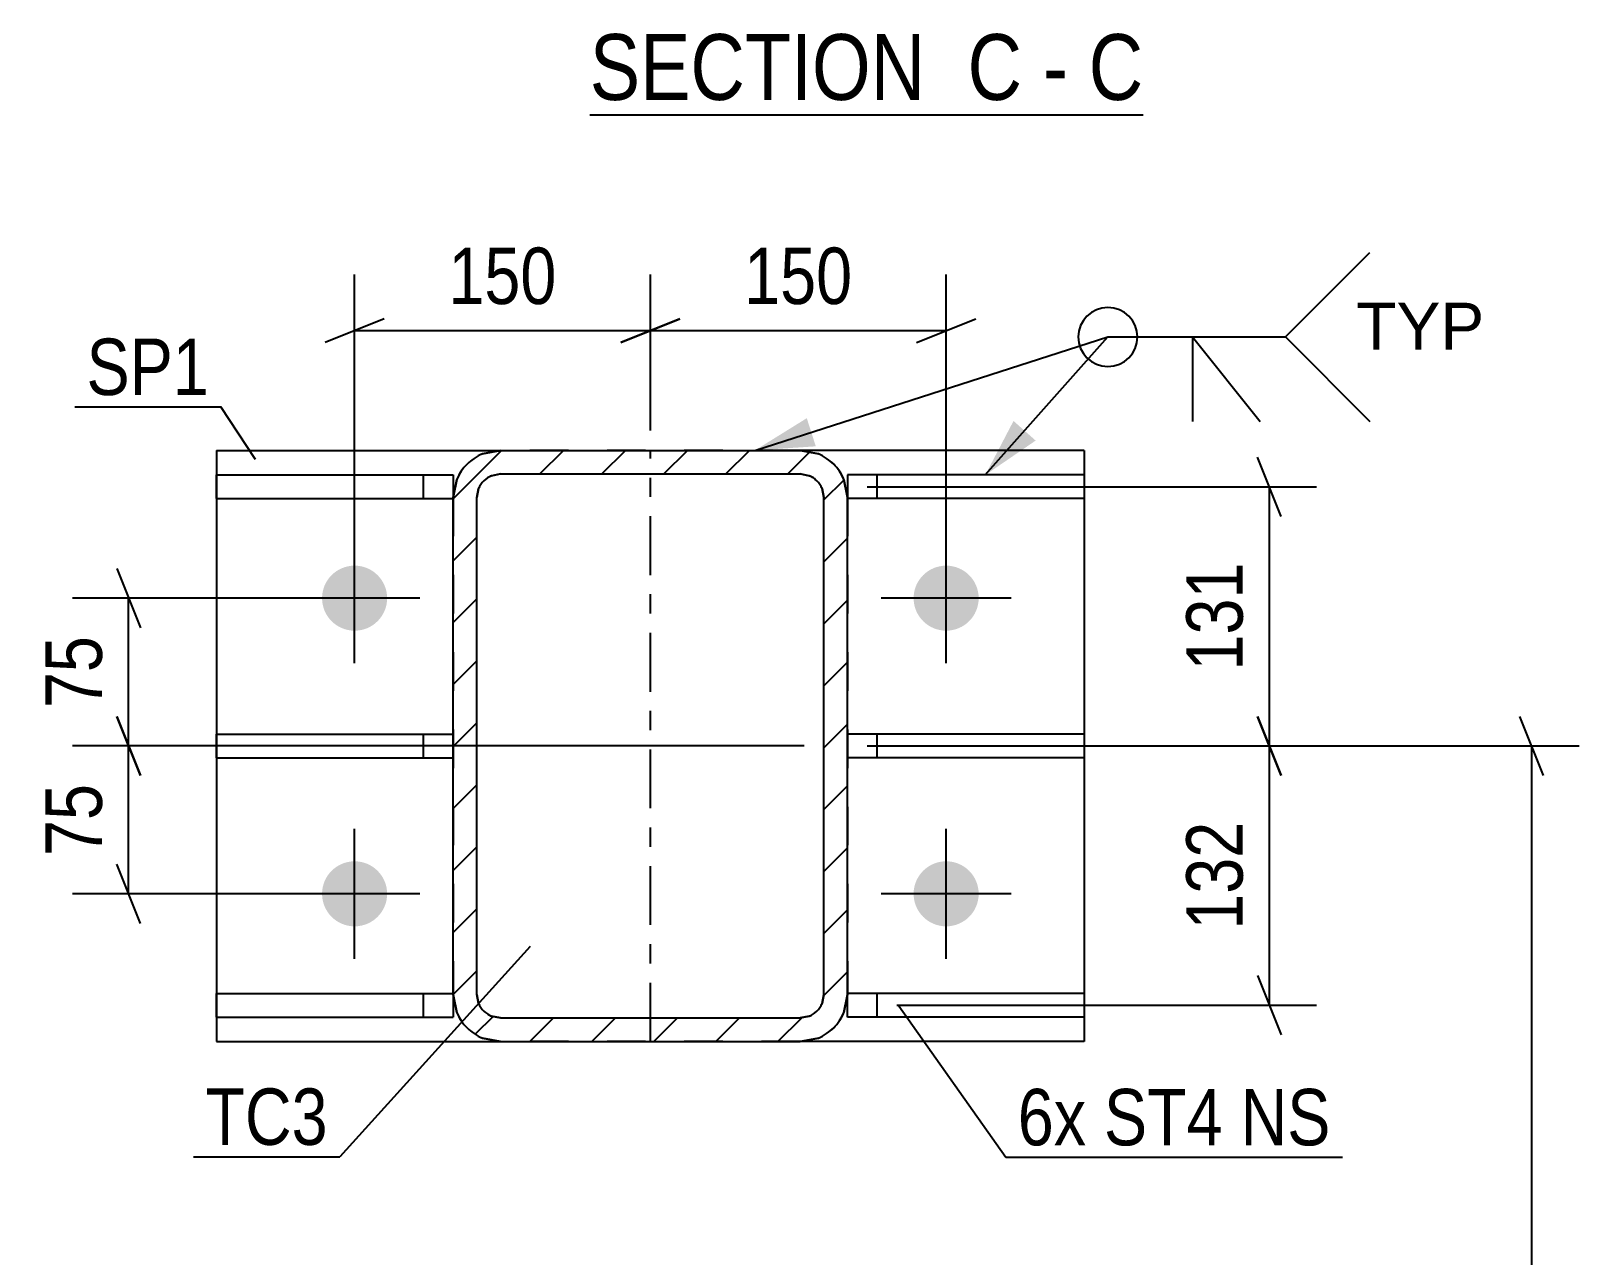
# Model space of a CAD drawing. Header units: millimetres. Extents: x 0 to 594, y 0 to 420.
# Drawn here: x 422.3 to 500.8, y 276.5 to 338.6 of the extents above; entities that cross this region are included whole.
import ezdxf

# ---------------------------------------------------------------- set-up
doc = ezdxf.new("R2010")
doc.units = ezdxf.units.MM
doc.linetypes.add('DXK_LINE_DOT2', pattern=[3.9198, 1.9599, -1.9599])
doc.linetypes.add('DXK_LINE_DOT3', pattern=[5.9187, 2.979, -0.9799, 0.9799, -0.9799])
doc.styles.add('Arial', font='ARIAL.TTF', dxfattribs={"height": 0.2})
doc.styles.add('Arial Narrow', font='ARIALN.TTF', dxfattribs={"height": 0.2})

# ---------------------------------------------------------------- blocks, each defined once
blk = doc.blocks.new('Unknown-681868662-11 - 2899')
at = {"color": 6, "linetype": 'Continuous'}
blk.add_line((450.599, 334.382), (478.67, 334.382), dxfattribs=at)
at = {"color": 0, "linetype": 'Continuous'}
for points in [[(468.708, 335.132), (468.708, 338.632), (450.599, 338.632), (450.599, 335.132)], [(472.526, 335.132), (472.526, 338.632), (469.758, 338.632), (469.758, 335.132)], [(474.851, 335.132), (474.851, 338.632), (473.576, 338.632), (473.576, 335.132)], [(478.67, 335.132), (478.67, 338.632), (475.901, 338.632), (475.901, 335.132)]]:
    blk.add_wipeout(points, dxfattribs=at)
at = {"color": 7, "linetype": 'Continuous', "style": 'Arial Narrow'}
for s, height, p in [('SECTION ', 3.3405, (450.599, 335.132)), ('C', 3.34, (469.758, 335.132)), ('C', 3.34, (475.901, 335.132)), ('-', 3.34, (473.576, 335.132))]:
    blk.add_text(s, height=height, dxfattribs=at).set_placement(p)
blk = doc.blocks.new('Bolt-681868662-1836 - 1831')
at = {"linetype": 'Continuous'}
for points in [[(437.022, 309.854, -1), (440.322, 309.854, -1)], [(467.022, 309.854, -1), (470.322, 309.854, -1)], [(437.022, 294.854, -1), (440.322, 294.854, -1)], [(467.022, 294.854, -1), (470.322, 294.854, -1)]]:
    blk.add_hatch(color=1, dxfattribs=at).paths.add_polyline_path(points)
at = {"color": 1, "linetype": 'Continuous'}
for p, q in [((438.672, 306.554), (438.672, 313.154)), ((468.672, 306.554), (468.672, 313.154)), ((441.972, 309.854), (435.372, 309.854)), ((471.972, 309.854), (465.372, 309.854)), ((438.672, 291.554), (438.672, 298.154)), ((468.672, 291.554), (468.672, 298.154)), ((441.972, 294.854), (435.372, 294.854)), ((471.972, 294.854), (465.372, 294.854))]:
    blk.add_line(p, q, dxfattribs=at)
blk = doc.blocks.new('Part-681868662-1878 - 1831')
at = {"color": 2, "linetype": 'Continuous'}
for p, q in [((475.672, 316.104), (463.672, 316.104)), ((463.672, 316.104), (463.672, 314.954)), ((475.672, 316.104), (475.672, 314.904)), ((475.672, 314.904), (463.672, 314.904))]:
    blk.add_line(p, q, dxfattribs=at)
at = {"color": 7, "linetype": 'DXK_LINE_DOT2'}
for p, q in [((465.172, 314.904), (465.172, 316.104)), ((463.672, 314.954), (463.672, 314.904))]:
    blk.add_line(p, q, dxfattribs=at)
blk = doc.blocks.new('Part-681868662-1889 - 1831')
at = {"color": 2, "linetype": 'Continuous'}
for p, q in [((431.672, 288.604), (431.672, 289.804)), ((431.672, 289.804), (443.672, 289.804)), ((443.672, 289.754), (443.672, 288.604)), ((431.672, 288.604), (443.672, 288.604))]:
    blk.add_line(p, q, dxfattribs=at)
at = {"color": 7, "linetype": 'DXK_LINE_DOT2'}
for p, q in [((442.172, 288.604), (442.172, 289.804)), ((443.672, 289.754), (443.672, 289.804)), ((443.672, 289.804), (443.672, 289.754))]:
    blk.add_line(p, q, dxfattribs=at)
blk = doc.blocks.new('Part-681868662-1904 - 1831')
at = {"color": 2, "linetype": 'Continuous'}
for p, q in [((475.672, 289.804), (463.672, 289.804)), ((463.672, 288.604), (463.672, 289.754)), ((475.672, 289.804), (475.672, 288.604)), ((475.672, 288.604), (463.672, 288.604))]:
    blk.add_line(p, q, dxfattribs=at)
at = {"color": 7, "linetype": 'DXK_LINE_DOT2'}
for p, q in [((463.672, 289.754), (463.672, 289.804)), ((463.672, 289.804), (463.672, 289.754)), ((465.172, 288.604), (465.172, 289.804))]:
    blk.add_line(p, q, dxfattribs=at)
blk = doc.blocks.new('Part-681868662-1925 - 1831')
at = {"color": 2, "linetype": 'Continuous'}
for p, q in [((431.672, 301.754), (431.672, 302.954)), ((431.672, 302.954), (443.672, 302.954)), ((431.672, 301.754), (443.672, 301.754))]:
    blk.add_line(p, q, dxfattribs=at)
at = {"color": 7, "linetype": 'DXK_LINE_DOT2'}
for p, q in [((442.172, 301.754), (442.172, 302.954)), ((443.672, 302.954), (443.672, 301.754))]:
    blk.add_line(p, q, dxfattribs=at)
blk = doc.blocks.new('Part-681868662-1931 - 1831')
at = {"color": 2, "linetype": 'Continuous'}
for p, q in [((431.672, 314.904), (431.672, 316.104)), ((431.672, 316.104), (443.672, 316.104)), ((443.672, 316.104), (443.672, 314.954)), ((431.672, 314.904), (443.672, 314.904))]:
    blk.add_line(p, q, dxfattribs=at)
at = {"color": 7, "linetype": 'DXK_LINE_DOT2'}
for p, q in [((442.172, 314.904), (442.172, 316.104)), ((443.672, 314.954), (443.672, 314.904))]:
    blk.add_line(p, q, dxfattribs=at)
blk = doc.blocks.new('Part-681868662-1936 - 1831')
at = {"color": 2, "linetype": 'Continuous'}
for p, q in [((475.672, 302.954), (463.672, 302.954)), ((475.672, 302.954), (475.672, 301.754)), ((475.672, 301.754), (463.672, 301.754))]:
    blk.add_line(p, q, dxfattribs=at)
at = {"color": 7, "linetype": 'DXK_LINE_DOT2'}
for p, q in [((463.672, 302.954), (463.672, 301.754)), ((465.172, 301.754), (465.172, 302.954))]:
    blk.add_line(p, q, dxfattribs=at)
blk = doc.blocks.new('Part-681868662-1945 - 1831')
at = {"linetype": 'Continuous'}
h = blk.add_hatch(dxfattribs=at)
h.set_pattern_fill('', scale=0.7, style=0, pattern_type=0)
h.set_pattern_definition([(45, (443.6722, 289.7537), (-1.57154, 1.57154), [])])
h.paths.add_polyline_path([(443.672, 314.954), (443.672, 289.754), (443.855, 288.835), (444.375, 288.057), (445.154, 287.536), (446.072, 287.354), (461.272, 287.354), (462.191, 287.536), (462.969, 288.057), (463.489, 288.835), (463.672, 289.754), (463.672, 314.954), (463.489, 315.872), (462.969, 316.651), (462.191, 317.171), (461.272, 317.354), (446.072, 317.354), (445.154, 317.171), (444.375, 316.651), (443.855, 315.872)])
h.paths.add_polyline_path([(445.224, 315.802), (445.613, 316.062), (446.072, 316.154), (461.272, 316.154), (461.731, 316.062), (462.121, 315.802), (462.381, 315.413), (462.472, 314.954), (462.472, 289.754), (462.381, 289.294), (462.121, 288.905), (461.731, 288.645), (461.272, 288.554), (446.072, 288.554), (445.613, 288.645), (445.224, 288.905), (444.964, 289.294), (444.872, 289.754), (444.872, 314.954), (444.964, 315.413)])
at = {"color": 7, "linetype": 'DXK_LINE_DOT2'}
for p, q in [((445.154, 317.171), (446.072, 317.354)), ((446.072, 317.354), (461.272, 317.354)), ((461.272, 317.354), (462.191, 317.171)), ((443.672, 314.954), (443.855, 315.872)), ((446.072, 316.154), (445.613, 316.062)), ((446.072, 316.154), (461.272, 316.154)), ((461.731, 316.062), (461.272, 316.154)), ((463.489, 315.872), (463.672, 314.954)), ((443.672, 314.954), (443.672, 289.754)), ((444.964, 315.413), (444.872, 314.954)), ((444.872, 289.754), (444.872, 314.954)), ((462.472, 314.954), (462.381, 315.413)), ((462.472, 289.754), (462.472, 314.954)), ((463.672, 314.954), (463.672, 289.754)), ((443.855, 288.835), (443.672, 289.754)), ((444.872, 289.754), (444.964, 289.294)), ((462.381, 289.294), (462.472, 289.754)), ((463.672, 289.754), (463.489, 288.835)), ((445.613, 288.645), (446.072, 288.554)), ((446.072, 288.554), (461.272, 288.554)), ((461.272, 288.554), (461.731, 288.645)), ((446.072, 287.354), (445.154, 287.536)), ((446.072, 287.354), (461.272, 287.354)), ((462.191, 287.536), (461.272, 287.354))]:
    blk.add_line(p, q, dxfattribs=at)
at = {"color": 2, "linetype": 'Continuous'}
for p, q in [((446.072, 317.354), (445.154, 317.171)), ((446.072, 317.354), (461.272, 317.354)), ((462.191, 317.171), (461.272, 317.354)), ((443.855, 315.872), (443.672, 314.954)), ((445.613, 316.062), (446.072, 316.154)), ((446.072, 316.154), (461.272, 316.154)), ((461.272, 316.154), (461.731, 316.062)), ((463.672, 314.954), (463.489, 315.872)), ((443.672, 289.754), (443.672, 314.954)), ((444.872, 314.954), (444.964, 315.413)), ((444.872, 289.754), (444.872, 314.954)), ((462.381, 315.413), (462.472, 314.954)), ((462.472, 289.754), (462.472, 314.954)), ((463.672, 289.754), (463.672, 314.954)), ((443.672, 289.754), (443.855, 288.835)), ((444.964, 289.294), (444.872, 289.754)), ((462.472, 289.754), (462.381, 289.294)), ((463.489, 288.835), (463.672, 289.754)), ((446.072, 288.554), (445.613, 288.645)), ((446.072, 288.554), (461.272, 288.554)), ((461.731, 288.645), (461.272, 288.554)), ((445.154, 287.536), (446.072, 287.354)), ((446.072, 287.354), (461.272, 287.354)), ((461.272, 287.354), (462.191, 287.536))]:
    blk.add_line(p, q, dxfattribs=at)
at = {"color": 7, "linetype": 'DXK_LINE_DOT3'}
blk.add_line((453.672, 302.354), (453.672, 302.354), dxfattribs=at)
at = {"color": 7, "linetype": 'DXK_LINE_DOT2'}
for centre, radius, start, end in [((446.072, 314.954), 2.4, 112.5, 157.5), ((461.272, 314.954), 2.4, 22.5, 67.5), ((446.072, 314.954), 1.2, 112.5, 157.5), ((461.272, 314.954), 1.2, 22.5, 67.5), ((446.072, 289.754), 1.2, 202.5, 247.5), ((461.272, 289.754), 1.2, 292.5, 337.5), ((446.072, 289.754), 2.4, 202.5, 247.5), ((461.272, 289.754), 2.4, 292.5, 337.5)]:
    blk.add_arc(centre, radius, start, end, dxfattribs=at)
at = {"color": 2, "linetype": 'Continuous'}
for centre, radius, start, end in [((446.072, 314.954), 2.4, 112.5, 157.5), ((461.272, 314.954), 2.4, 22.5, 67.5), ((446.072, 314.954), 1.2, 112.5, 157.5), ((461.272, 314.954), 1.2, 22.5, 67.5), ((446.072, 289.754), 1.2, 202.5, 247.5), ((461.272, 289.754), 1.2, 292.5, 337.5), ((446.072, 289.754), 2.4, 202.5, 247.5), ((461.272, 289.754), 2.4, 292.5, 337.5)]:
    blk.add_arc(centre, radius, start, end, dxfattribs=at)
blk = doc.blocks.new('Part-681868662-1982 - 1831')
at = {"color": 2, "linetype": 'Continuous'}
for p, q in [((431.672, 317.354), (431.672, 287.354)), ((431.672, 317.354), (446.072, 317.354)), ((475.672, 317.354), (461.272, 317.354)), ((475.672, 317.354), (475.672, 287.354)), ((431.672, 287.354), (446.072, 287.354)), ((475.672, 287.354), (461.272, 287.354))]:
    blk.add_line(p, q, dxfattribs=at)
at = {"color": 7, "linetype": 'DXK_LINE_DOT2'}
for p, q in [((461.272, 317.354), (446.072, 317.354)), ((461.272, 287.354), (446.072, 287.354))]:
    blk.add_line(p, q, dxfattribs=at)
at = {"color": 7, "linetype": 'DXK_LINE_DOT3'}
blk.add_line((453.672, 287.354), (453.672, 317.354), dxfattribs=at)
blk = doc.blocks.new('StraightDimension-681868662-2117 - 1831')
at = {"color": 7, "linetype": 'Continuous'}
for p, q in [((438.672, 310.854), (438.672, 326.277)), ((453.672, 318.354), (453.672, 326.277)), ((440.172, 324.027), (437.172, 322.827)), ((452.172, 322.827), (455.172, 324.027)), ((438.672, 323.427), (453.672, 323.427))]:
    blk.add_line(p, q, dxfattribs=at)
at = {"color": 0}
blk.add_wipeout([(449.514, 324.177), (449.514, 328.377), (442.83, 328.377), (442.83, 324.177)], dxfattribs=at)
at = {"color": 3, "style": 'Arial Narrow'}
blk.add_text('150', height=2.8633, dxfattribs=at).set_placement((443.43, 324.777))
blk = doc.blocks.new('StraightDimension-681868662-2143 - 1831')
at = {"color": 7, "linetype": 'Continuous'}
for p, q in [((485.662, 314.004), (484.462, 317.004)), ((464.672, 315.504), (487.462, 315.504)), ((485.062, 302.354), (485.062, 315.504)), ((484.462, 303.854), (485.662, 300.854)), ((464.672, 302.354), (487.462, 302.354))]:
    blk.add_line(p, q, dxfattribs=at)
at = {"color": 0}
blk.add_wipeout([(484.312, 312.271), (480.112, 312.271), (480.112, 305.586), (484.312, 305.586)], dxfattribs=at)
at = {"color": 3, "style": 'Arial Narrow'}
blk.add_text('131', height=2.8633, rotation=90.00021, dxfattribs=at).set_placement((483.712, 306.186))
blk = doc.blocks.new('StraightDimension-681868662-2091 - 1831')
at = {"color": 7, "linetype": 'Continuous'}
for p, q in [((426.609, 303.854), (427.809, 300.854)), ((461.472, 302.354), (424.359, 302.354)), ((427.209, 294.854), (427.209, 302.354)), ((427.809, 293.354), (426.609, 296.354)), ((437.672, 294.854), (424.359, 294.854))]:
    blk.add_line(p, q, dxfattribs=at)
at = {"color": 0}
blk.add_wipeout([(426.459, 301.032), (422.259, 301.032), (422.259, 296.175), (426.459, 296.176)], dxfattribs=at)
at = {"color": 3, "style": 'Arial Narrow'}
blk.add_text('75', height=2.8633, rotation=90.00021, dxfattribs=at).set_placement((425.859, 296.776))
blk = doc.blocks.new('StraightDimension-681868662-2104 - 1831')
at = {"color": 7, "linetype": 'Continuous'}
for p, q in [((426.609, 311.354), (427.809, 308.354)), ((437.672, 309.854), (424.359, 309.854)), ((427.209, 302.354), (427.209, 309.854)), ((427.809, 300.854), (426.609, 303.854)), ((461.472, 302.354), (424.359, 302.354))]:
    blk.add_line(p, q, dxfattribs=at)
at = {"color": 0}
blk.add_wipeout([(426.459, 308.532), (422.259, 308.532), (422.259, 303.676), (426.459, 303.676)], dxfattribs=at)
at = {"color": 3, "style": 'Arial Narrow'}
blk.add_text('75', height=2.8633, rotation=90.00021, dxfattribs=at).set_placement((425.859, 304.276))
blk = doc.blocks.new('StraightDimension-681868662-2126 - 1831')
at = {"color": 7, "linetype": 'Continuous'}
for p, q in [((453.672, 318.354), (453.672, 326.277)), ((468.672, 310.854), (468.672, 326.277)), ((455.172, 324.027), (452.172, 322.827)), ((467.172, 322.827), (470.172, 324.027)), ((453.672, 323.427), (468.672, 323.427))]:
    blk.add_line(p, q, dxfattribs=at)
at = {"color": 0}
blk.add_wipeout([(464.514, 324.177), (464.514, 328.377), (457.83, 328.377), (457.83, 324.177)], dxfattribs=at)
at = {"color": 3, "style": 'Arial Narrow'}
blk.add_text('150', height=2.8633, dxfattribs=at).set_placement((458.43, 324.777))
blk = doc.blocks.new('StraightDimension-681868662-2136 - 1831')
at = {"color": 7, "linetype": 'Continuous'}
for p, q in [((485.662, 300.854), (484.462, 303.854)), ((464.672, 302.354), (487.462, 302.354)), ((485.062, 289.204), (485.062, 302.354)), ((484.462, 290.704), (485.662, 287.704)), ((466.172, 289.204), (487.462, 289.204))]:
    blk.add_line(p, q, dxfattribs=at)
at = {"color": 0}
blk.add_wipeout([(484.312, 299.121), (480.112, 299.121), (480.112, 292.436), (484.312, 292.436)], dxfattribs=at)
at = {"color": 3, "style": 'Arial Narrow'}
blk.add_text('132', height=2.8633, rotation=90.00021, dxfattribs=at).set_placement((483.712, 293.036))
blk = doc.blocks.new('StraightDimension-681868662-2154 - 1831')
at = {"color": 7, "linetype": 'Continuous'}
for p, q in [((498.968, 300.854), (497.768, 303.854)), ((464.672, 302.354), (500.768, 302.354)), ((498.368, 219.354), (498.368, 302.354)), ((497.768, 220.854), (498.968, 217.854)), ((464.672, 219.354), (500.768, 219.354))]:
    blk.add_line(p, q, dxfattribs=at)
at = {"color": 0}
blk.add_wipeout([(497.618, 265.11), (493.418, 265.11), (493.418, 256.597), (497.618, 256.597)], dxfattribs=at)
at = {"color": 3, "style": 'Arial Narrow'}
blk.add_text('3190', height=2.8633, rotation=90.00021, dxfattribs=at).set_placement((497.018, 257.197))
blk = doc.blocks.new('Mark-681868662-1941 - 1831')
at = {"color": 30, "linetype": 'Continuous'}
for p in [(447.571, 292.188), (430.507, 281.517)]:
    blk.add_line(p, (437.915, 281.517), dxfattribs=at)
at = {"color": 0}
blk.add_wipeout([(437.315, 282.117), (437.315, 285.117), (431.107, 285.117), (431.107, 282.117)], dxfattribs=at)
blk.add_wipeout([(437.315, 282.117), (437.315, 285.117), (431.107, 285.117), (431.107, 282.117)], dxfattribs=at)
at = {"color": 3, "style": 'Arial Narrow'}
blk.add_text('TC3', height=2.8633, dxfattribs=at).set_placement((431.107, 282.117))
blk = doc.blocks.new('Mark-681868662-1978 - 1831')
at = {"color": 30, "linetype": 'Continuous'}
for p in [(424.479, 319.56), (433.644, 316.891)]:
    blk.add_line(p, (431.89, 319.56), dxfattribs=at)
at = {"color": 0}
blk.add_wipeout([(431.29, 320.16), (431.29, 323.16), (425.079, 323.16), (425.079, 320.16)], dxfattribs=at)
blk.add_wipeout([(431.29, 320.16), (431.29, 323.16), (425.079, 323.16), (425.079, 320.16)], dxfattribs=at)
at = {"color": 3, "style": 'Arial Narrow'}
blk.add_text('SP1', height=2.8633, dxfattribs=at).set_placement((425.079, 320.16))
blk = doc.blocks.new('MarkSet-681868662-2248 - 1831')
at = {"color": 30, "linetype": 'Continuous'}
for p, q in [((466.28, 289.172), (471.705, 281.492)), ((471.705, 281.492), (488.768, 281.492))]:
    blk.add_line(p, q, dxfattribs=at)
at = {"color": 0}
for points in [[(475.777, 282.092), (475.777, 285.092), (472.305, 285.092), (472.305, 282.092)], [(482.703, 282.092), (482.703, 285.092), (476.677, 285.092), (476.677, 282.092)], [(488.168, 282.092), (488.168, 285.092), (483.603, 285.092), (483.603, 282.092)]]:
    blk.add_wipeout(points, dxfattribs=at)
for points in [[(475.777, 282.092), (475.777, 285.092), (472.305, 285.092), (472.305, 282.092)], [(482.703, 282.092), (482.703, 285.092), (476.677, 285.092), (476.677, 282.092)], [(488.168, 282.092), (488.168, 285.092), (483.603, 285.092), (483.603, 282.092)]]:
    blk.add_wipeout(points, dxfattribs=at)
at = {"color": 3, "style": 'Arial Narrow'}
for s, p in [('6x', (472.305, 282.092)), ('ST4', (476.677, 282.092)), ('NS', (483.603, 282.092))]:
    blk.add_text(s, height=2.8633, dxfattribs=at).set_placement(p)
blk = doc.blocks.new('WeldMark-681868662-7663 - 1831')
at = {"linetype": 'Continuous'}
for points in [[(462.062, 317.557), (458.977, 317.354), (461.604, 318.985)], [(473.211, 317.849), (470.658, 316.104), (472.089, 318.845)]]:
    blk.add_hatch(color=30, dxfattribs=at).paths.add_polyline_path(points)
at = {"color": 30, "linetype": 'Continuous'}
for p, q in [((458.977, 317.354), (476.875, 323.105)), ((470.658, 316.104), (476.875, 323.105)), ((476.875, 323.105), (485.875, 323.105))]:
    blk.add_line(p, q, dxfattribs=at)
at = {"color": 3, "linetype": 'Continuous'}
for q in [(484.59, 318.819), (481.161, 318.819)]:
    blk.add_line((481.161, 323.105), q, dxfattribs=at)
for start, end in [(90, 270), (270, 90)]:
    blk.add_arc((476.875, 323.105), 1.5, start, end, dxfattribs=at)
at = {"color": 0, "linetype": 'Continuous'}
blk.add_wipeout([(495.955, 322.455), (495.955, 324.955), (489.475, 324.955), (489.475, 322.455)], dxfattribs=at)
blk.add_wipeout([(495.955, 322.455), (495.955, 324.955), (489.475, 324.955), (489.475, 322.455)], dxfattribs=at)
at = {"color": 3, "linetype": 'Continuous'}
for q in [(490.161, 327.391), (490.161, 318.819)]:
    blk.add_line((485.875, 323.105), q, dxfattribs=at)
at = {"color": 3, "linetype": 'Continuous', "style": 'Arial'}
blk.add_text('TYP', height=2.3877, dxfattribs=at).set_placement((489.475, 322.455))

msp = doc.modelspace()

# ---------------------------------------------------------------- block references
for name in ['Unknown-681868662-11 - 2899', 'Part-681868662-1982 - 1831', 'Part-681868662-1945 - 1831', 'Part-681868662-1931 - 1831', 'Part-681868662-1878 - 1831', 'Bolt-681868662-1836 - 1831', 'Part-681868662-1925 - 1831', 'Part-681868662-1936 - 1831', 'Part-681868662-1889 - 1831', 'Part-681868662-1904 - 1831']:
    msp.add_blockref(name, (0, 0))

# ---------------------------------------------------------------- next in the draw order: block references
for name in ['StraightDimension-681868662-2117 - 1831', 'Mark-681868662-1978 - 1831', 'StraightDimension-681868662-2143 - 1831', 'StraightDimension-681868662-2091 - 1831', 'Mark-681868662-1941 - 1831']:
    msp.add_blockref(name, (0, 0))

# ---------------------------------------------------------------- next in the draw order: block references
for name in ['StraightDimension-681868662-2104 - 1831', 'StraightDimension-681868662-2136 - 1831']:
    msp.add_blockref(name, (0, 0))

# ---------------------------------------------------------------- next in the draw order: block references
for name in ['StraightDimension-681868662-2126 - 1831', 'StraightDimension-681868662-2154 - 1831']:
    msp.add_blockref(name, (0, 0))

# ---------------------------------------------------------------- next in the draw order: block references
for name in ['WeldMark-681868662-7663 - 1831', 'MarkSet-681868662-2248 - 1831']:
    msp.add_blockref(name, (0, 0))

doc.saveas('drawing.dxf')
